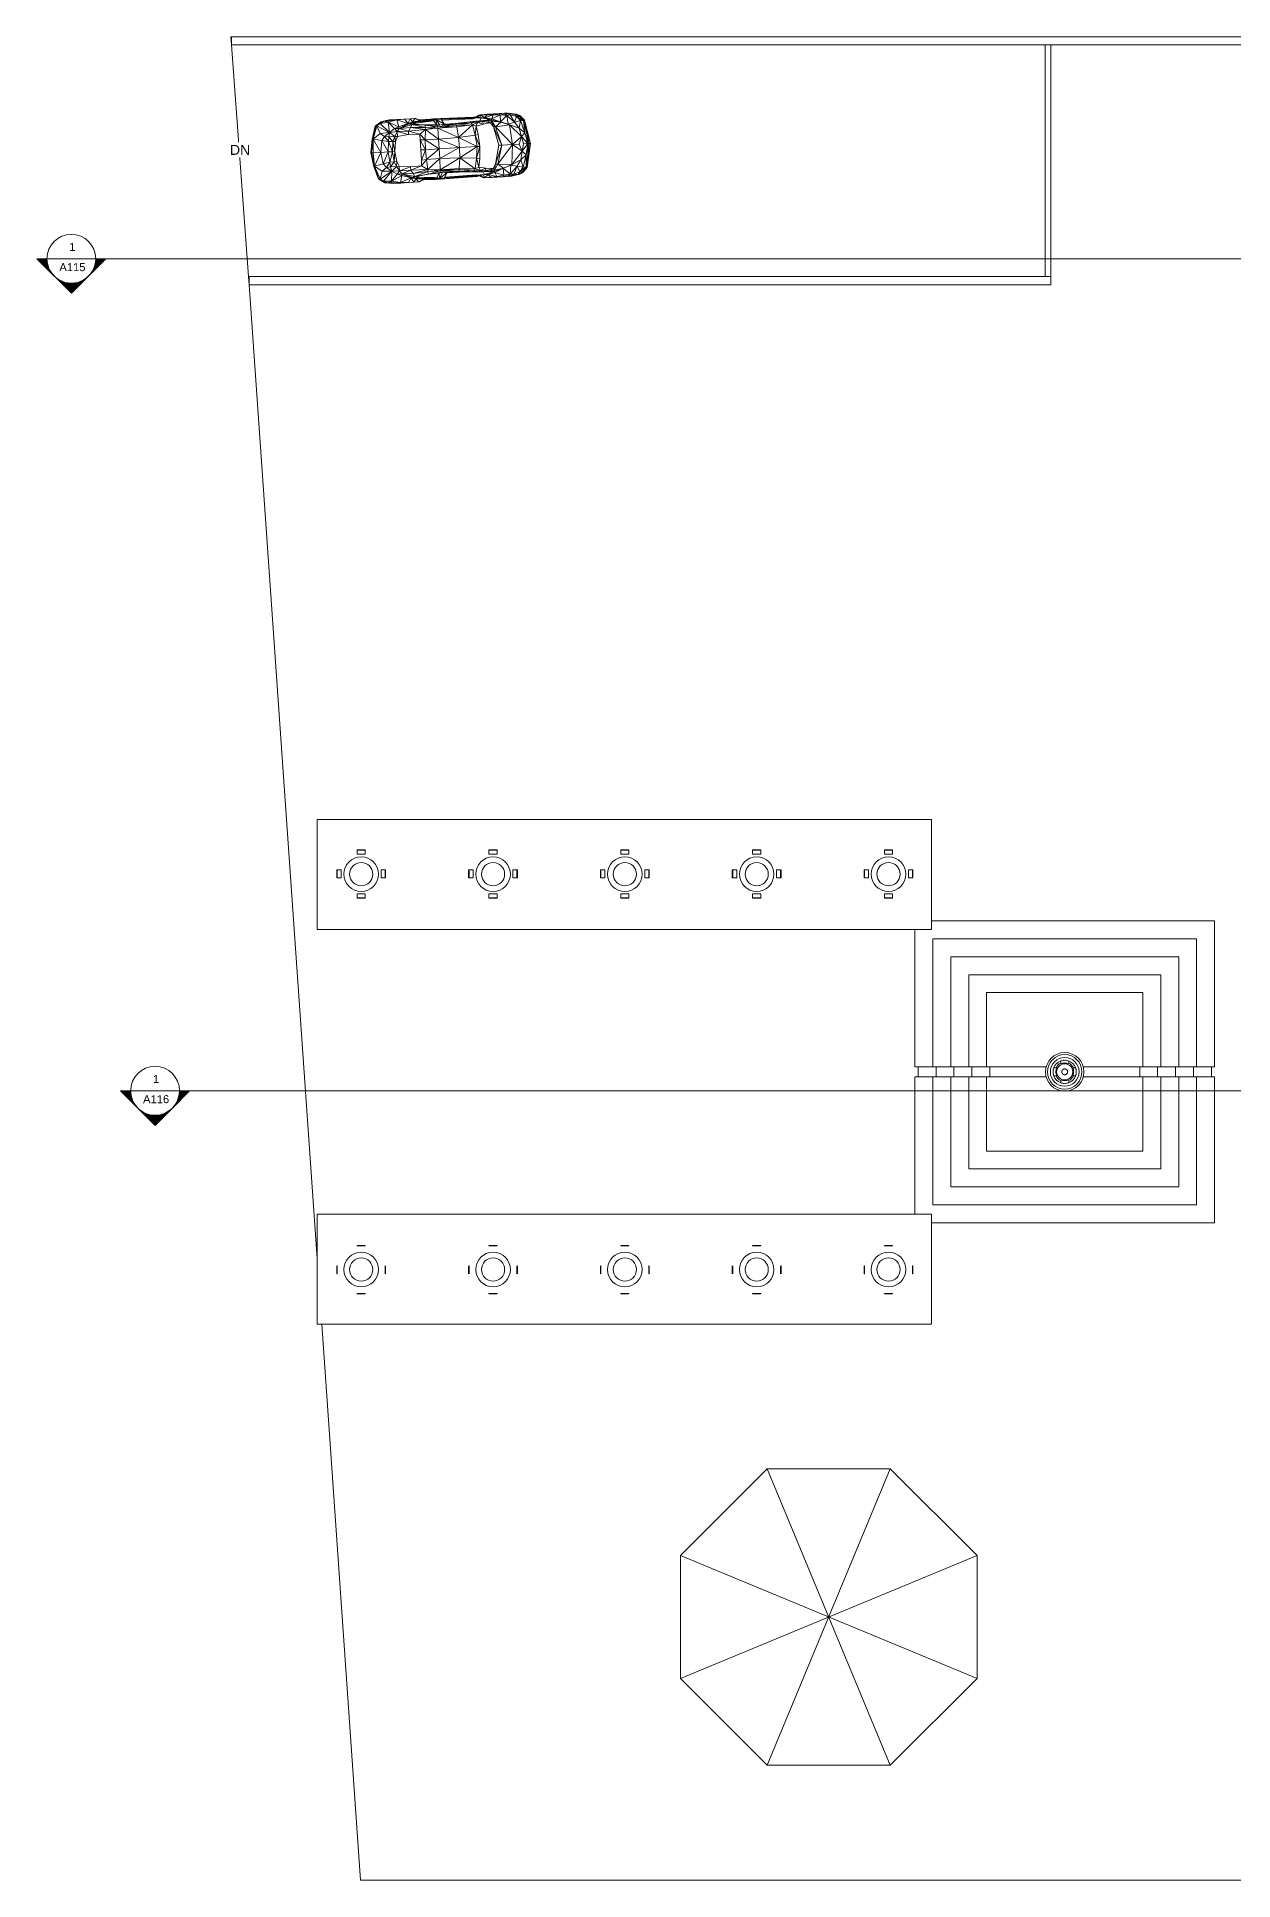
# Model space of a CAD drawing. Header units: millimetres. Extents: x -49836 to 59720, y -25216 to 39354.
# Drawn here: x -49836 to -20433, y -25216 to 20092 of the extents above; entities that cross this region are included whole.
import ezdxf

# ---------------------------------------------------------------- set-up
doc = ezdxf.new("R2010")
doc.units = ezdxf.units.MM
for name, color, linetype, lineweight in [('A-DETL-GENF', 92, 'Continuous', 9), ('A-FLOR', 192, 'Continuous', 9), ('A-FLOR-LEVL', 51, 'Continuous', 9), ('A-FLOR-LEVL-TEXT', 2, 'Continuous', 9), ('A-GENM', 13, 'Continuous', 9), ('A-GLAZ-CURT', 52, 'Continuous', 9), ('A-ROOF', 132, 'Continuous', 9), ('A-WALL', 113, 'Continuous', 9), ('G-ANNO-SYMB', 111, 'Continuous', 9), ('S-FNDN', 32, 'Continuous', 9)]:
    doc.layers.add(name, color=color, linetype=linetype, lineweight=lineweight)
doc.styles.add('Arial', font='arial.ttf', dxfattribs={"height": 245.883234})
doc.styles.add('Arial_1', font='arial.ttf', dxfattribs={"height": 196.706587})

# ---------------------------------------------------------------- blocks, each defined once
blk = doc.blocks.new('water view - water view-248773-Site')
at = {"layer": 'A-GENM'}
for p, q in [((3541, 3709), (-3416, 3709)), ((3541, 121), (3541, 3709)), ((-3823, 3500), (-3823, 121)), ((3101, 3268), (-3383, 3268)), ((-3383, 3268), (-3383, 121)), ((3101, 121), (3101, 3268)), ((2661, 2828), (-2942, 2828)), ((-2942, 2828), (-2942, 121)), ((2661, 121), (2661, 2828)), ((2221, 2388), (-2502, 2388)), ((-2502, 2388), (-2502, 121)), ((2221, 121), (2221, 2388)), ((1780, 1948), (-2062, 1948)), ((-2062, 1948), (-2062, 121)), ((1780, 121), (1780, 1948)), ((-3823, 121), (-3383, 121)), ((-3744, -121), (-3744, 121)), ((-3383, 121), (-2942, 121)), ((-3304, -121), (-3304, 121)), ((-2942, 121), (-2502, 121)), ((-2864, -121), (-2864, 121)), ((-2502, 121), (-2062, 121)), ((-2424, -121), (-2424, 121)), ((-2062, 121), (-597, 121)), ((-1983, -121), (-1983, 121)), ((-409, 96), (-355, 96)), ((-355, 96), (-337, 96)), ((-237, 214), (-237, 268)), ((-237, 196), (-237, 214)), ((-44, 268), (-44, 214)), ((-44, 214), (-44, 196)), ((55, 96), (73, 96)), ((73, 96), (127, 96)), ((316, 121), (1780, 121)), ((1702, 121), (1702, -121)), ((1780, 121), (2221, 121)), ((2142, 121), (2142, -121)), ((2221, 121), (2661, 121)), ((2582, 121), (2582, -121)), ((2661, 121), (3101, 121)), ((3022, 121), (3022, -121)), ((3101, 121), (3541, 121)), ((3463, 121), (3463, -121)), ((-3383, -121), (-3823, -121)), ((-3823, -121), (-3823, -3500)), ((-2942, -121), (-3383, -121)), ((-3383, -121), (-3383, -3268)), ((-2502, -121), (-2942, -121)), ((-2942, -121), (-2942, -2828)), ((-2062, -121), (-2502, -121)), ((-2502, -121), (-2502, -2388)), ((-597, -121), (-2062, -121)), ((-2062, -121), (-2062, -1948)), ((-355, -96), (-409, -96)), ((-337, -96), (-355, -96)), ((-237, -214), (-237, -196)), ((-237, -268), (-237, -214)), ((-44, -196), (-44, -214)), ((-44, -214), (-44, -268)), ((73, -96), (55, -96)), ((127, -96), (73, -96)), ((1780, -121), (316, -121)), ((1780, -1948), (1780, -121)), ((2221, -121), (1780, -121)), ((2661, -121), (2221, -121)), ((2221, -2388), (2221, -121)), ((2661, -2828), (2661, -121)), ((3101, -121), (2661, -121)), ((3101, -3268), (3101, -121)), ((3541, -121), (3101, -121)), ((3541, -3709), (3541, -121)), ((-2062, -1948), (1780, -1948)), ((-2502, -2388), (2221, -2388)), ((-2942, -2828), (2661, -2828)), ((-3383, -3268), (3101, -3268)), ((-3416, -3709), (3541, -3709))]:
    blk.add_line(p, q, dxfattribs=at)
at = {"layer": 'A-GENM', "flags": 128}
for points in [[(-69, 0), (-69, 3), (-69, 6), (-70, 9), (-70, 11), (-71, 14), (-71, 17), (-72, 20), (-73, 23), (-74, 25), (-75, 28), (-76, 30), (-77, 33), (-79, 36), (-80, 38), (-82, 40), (-83, 43), (-85, 45), (-87, 47), (-89, 49), (-91, 51), (-93, 53), (-95, 55), (-97, 57), (-100, 59), (-102, 60), (-105, 62), (-107, 63), (-110, 64), (-112, 66), (-115, 67), (-118, 68), (-120, 69), (-123, 69), (-126, 70), (-129, 71), (-131, 71), (-134, 71), (-137, 71), (-140, 72), (-143, 72), (-146, 71), (-149, 71), (-151, 71), (-154, 70), (-157, 70), (-160, 69), (-163, 68), (-165, 67), (-168, 66), (-171, 65), (-173, 64), (-176, 62), (-178, 61), (-181, 59), (-183, 58), (-185, 56), (-187, 54), (-190, 52), (-192, 50), (-194, 48), (-195, 46), (-197, 44), (-199, 42), (-201, 39), (-202, 37), (-204, 34), (-205, 32), (-206, 29), (-207, 27), (-208, 24), (-209, 21), (-210, 19), (-211, 16), (-211, 13), (-212, 10), (-212, 7), (-212, 4), (-212, 2), (-212, 0)], [(-212, 0), (-212, -3), (-212, -6), (-212, -9), (-211, -11), (-211, -14), (-210, -17), (-210, -20), (-209, -23), (-208, -25), (-207, -28), (-206, -30), (-204, -33), (-203, -36), (-201, -38), (-200, -40), (-198, -43), (-196, -45), (-195, -47), (-193, -49), (-191, -51), (-189, -53), (-186, -55), (-184, -57), (-182, -59), (-179, -60), (-177, -62), (-175, -63), (-172, -64), (-169, -66), (-167, -67), (-164, -68), (-161, -69), (-159, -69), (-156, -70), (-153, -71), (-150, -71), (-147, -71), (-144, -71), (-142, -72), (-139, -72), (-136, -71), (-133, -71), (-130, -71), (-127, -70), (-125, -70), (-122, -69), (-119, -68), (-116, -67), (-114, -66), (-111, -65), (-108, -64), (-106, -62), (-103, -61), (-101, -59), (-99, -58), (-96, -56), (-94, -54), (-92, -52), (-90, -50), (-88, -48), (-86, -46), (-84, -44), (-83, -42), (-81, -39), (-79, -37), (-78, -34), (-77, -32), (-76, -29), (-74, -27), (-73, -24), (-72, -21), (-72, -19), (-71, -16), (-70, -13), (-70, -10), (-70, -7), (-69, -4), (-69, -2), (-69, 0)]]:
    blk.add_lwpolyline(points, dxfattribs=at)
at = {"layer": 'A-GENM'}
for radius, start, end in [(473, 0, 180), (473, 180, 0), (423, 0, 180), (423, 180, 360), (353, 0, 180), (353, 180, 360), (285, 160.208, 180), (285, 180, 199.792), (285, 165.3988, 168.8283), (285, 109.792, 160.208), (285, 153.6022, 157.8151), (285, 142.2839, 146.471), (218, 153.7777, 180), (218, 180, 206.2223), (235, 114.2485, 155.7515), (285, 131.0854, 134.7387), (199, 0, 180), (199, 180, 0), (285, 120, 120.5495), (285, 70.208, 109.792), (218, 63.7777, 116.2223), (285, 105.4434, 108.7972), (285, 93.6321, 97.6635), (285, 82.3365, 86.3679), (285, 71.2028, 74.5566), (285, 19.792, 70.208), (235, 24.2485, 65.7515), (285, 58.3477, 60.7095), (285, 46.8702, 49.6911), (218, 360, 26.2223), (218, 333.7777, 360), (285, 35.0242, 36), (285, 22.5221, 25.4753), (285, 0, 19.792), (285, 340.208, 360), (285, 11.1717, 14.6012), (285, 191.0685, 194.6012), (285, 199.792, 250.208), (285, 202.1838, 206.4017), (285, 213.5297, 217.72), (235, 204.2485, 245.7515), (285, 225.2592, 228.9192), (285, 239.4069, 240), (218, 243.7777, 296.2223), (285, 250.208, 289.792), (285, 251.2028, 254.5566), (285, 262.3365, 266.3679), (285, 273.6321, 277.6635), (285, 285.4434, 288.7972), (285, 289.792, 340.208), (235, 294.2485, 335.7515), (285, 299.2893, 301.6535), (285, 310.3082, 313.1298), (285, 324, 324.9758), (285, 334.5248, 337.4779), (285, 345.3988, 348.9315)]:
    blk.add_arc((-141, 0), radius, start, end, dxfattribs=at)
blk = doc.blocks.new('Family8 - COLUMN-V34-Site')
at = {"layer": 'A-GENM'}
for p, q in [((100, 298), (-100, 298)), ((100, 286), (-100, 286)), ((-100, 187), (-100, 286)), ((-100, 187), (100, 187)), ((100, 286), (100, 187)), ((-601, -196), (-601, -395)), ((-589, -196), (-589, -395)), ((-589, -196), (-491, -196)), ((-491, -395), (-589, -395)), ((-491, -395), (-491, -196)), ((489, -195), (587, -195)), ((489, -195), (489, -395)), ((587, -395), (489, -395)), ((587, -395), (587, -195)), ((599, -395), (599, -195)), ((100, -785), (-100, -785)), ((-100, -883), (-100, -785)), ((-100, -883), (100, -883)), ((-100, -895), (100, -895)), ((100, -785), (100, -883))]:
    blk.add_line(p, q, dxfattribs=at)
for radius, start, end in [(425, 90, 270), (425, 270, 90), (285, 90, 270), (285, 270, 90)]:
    blk.add_arc((0, -302), radius, start, end, dxfattribs=at)
for points in [[(-100, 286), (-100, 291), (-100, 294), (-100, 296)], [(100, 296), (100, 294), (100, 291), (100, 286)], [(-599, -196), (-598, -196), (-594, -196), (-589, -196)], [(-589, -395), (-594, -395), (-598, -395), (-599, -395)], [(587, -195), (592, -195), (596, -195), (598, -195)], [(598, -395), (596, -395), (592, -395), (587, -395)], [(-100, -893), (-100, -892), (-100, -888), (-100, -883)], [(100, -883), (100, -888), (100, -892), (100, -893)]]:
    blk.add_open_spline(points, degree=3, dxfattribs=at)
blk = doc.blocks.new('Family8 - COLUMN-249135-Site')
at = {"layer": 'A-GENM'}
for p, q in [((100, 895), (-100, 895)), ((-100, 880), (-100, 883)), ((100, 883), (-100, 883)), ((100, 883), (100, 880)), ((-601, 395), (-601, 196)), ((-589, 395), (-586, 395)), ((-589, 395), (-589, 196)), ((-586, 196), (-589, 196)), ((584, 395), (587, 395)), ((587, 195), (584, 195)), ((587, 195), (587, 395)), ((599, 195), (599, 395)), ((-100, -286), (-100, -283)), ((-100, -286), (100, -286)), ((-100, -298), (100, -298)), ((100, -283), (100, -286))]:
    blk.add_line(p, q, dxfattribs=at)
for radius, start, end in [(425, 90, 270), (285, 90, 270), (425, 270, 90), (285, 270, 90)]:
    blk.add_arc((0, 302), radius, start, end, dxfattribs=at)
blk = doc.blocks.new('System Panel - Glazed-249321-Site')
at = {"layer": 'A-GLAZ-CURT'}
for p, q in [((-27846, 851), (-42946, 851)), ((-42946, 851), (-42946, -1849)), ((-27846, -1849), (-27846, 851)), ((-42946, -1849), (-27846, -1849))]:
    blk.add_line(p, q, dxfattribs=at)
blk = doc.blocks.new('System Panel - Glazed-V35-Site')
at = {"layer": 'A-GLAZ-CURT'}
for p, q in [((-42946, -8848), (-42946, -11548)), ((-27846, -8848), (-42946, -8848)), ((-27846, -11548), (-27846, -8848)), ((-42946, -11548), (-27846, -11548))]:
    blk.add_line(p, q, dxfattribs=at)
blk = doc.blocks.new('RPC Beetle - RPC Beetle-255164-Site')
at = {"layer": 'A-DETL-GENF'}
for p, q in [((-39056, 18108), (-38969, 18165)), ((-39022, 18109), (-38930, 18179)), ((-39022, 18109), (-38969, 18165)), ((-38969, 18165), (-38930, 18179)), ((-38941, 18106), (-38930, 18179)), ((-38930, 18179), (-38750, 18194)), ((-38829, 18105), (-38930, 18179)), ((-38778, 18179), (-38930, 18179)), ((-38829, 18105), (-38619, 18179)), ((-38829, 18105), (-38778, 18179)), ((-38778, 18179), (-38614, 18202)), ((-38778, 18179), (-38750, 18194)), ((-38619, 18179), (-38778, 18179)), ((-38750, 18194), (-38614, 18202)), ((-38655, 18076), (-38619, 18179)), ((-38655, 18076), (-38449, 18172)), ((-38619, 18179), (-38465, 18207)), ((-38619, 18179), (-38614, 18202)), ((-38449, 18172), (-38619, 18179)), ((-38614, 18202), (-38465, 18207)), ((-38465, 18207), (-38344, 18217)), ((-38287, 18163), (-38465, 18207)), ((-38449, 18172), (-38465, 18207)), ((-38440, 18001), (-38449, 18172)), ((-38287, 18163), (-38449, 18172)), ((-38440, 18001), (-38287, 18163)), ((-38262, 18215), (-38344, 18217)), ((-38287, 18163), (-38344, 18217)), ((-38199, 18176), (-38344, 18217)), ((-38287, 18163), (-38199, 18176)), ((-38250, 17944), (-38287, 18163)), ((-38099, 17992), (-38287, 18163)), ((-38182, 18206), (-38262, 18215)), ((-38199, 18176), (-38262, 18215)), ((-38099, 18193), (-38262, 18215)), ((-38199, 18176), (-38099, 18193)), ((-38099, 17992), (-38199, 18176)), ((-38046, 18131), (-38199, 18176)), ((-38063, 18194), (-38182, 18206)), ((-38099, 18193), (-38182, 18206)), ((-38099, 18193), (-38063, 18194)), ((-38046, 18131), (-38099, 18193)), ((-38099, 17992), (-38046, 18131)), ((-38056, 18193), (-38063, 18194)), ((-38046, 18131), (-38063, 18194)), ((-37971, 18136), (-38063, 18194)), ((-37967, 18155), (-38063, 18194)), ((-38005, 18172), (-38063, 18194)), ((-38005, 18172), (-38056, 18193)), ((-38046, 18131), (-37971, 18136)), ((-37876, 18032), (-38046, 18131)), ((-37949, 18033), (-38046, 18131)), ((-37967, 18155), (-38005, 18172)), ((-37971, 18136), (-37967, 18155)), ((-37876, 18032), (-37971, 18136)), ((-37853, 18048), (-37971, 18136)), ((-37907, 18102), (-37967, 18155)), ((-37853, 18048), (-37967, 18155)), ((-41598, 17579), (-41480, 17909)), ((-41598, 17579), (-41507, 17903)), ((-41598, 17579), (-41517, 17899)), ((-41573, 17574), (-41480, 17909)), ((-41573, 17574), (-41401, 17716)), ((-41517, 17899), (-41415, 17982)), ((-41517, 17899), (-41507, 17903)), ((-41507, 17903), (-41372, 18007)), ((-41507, 17903), (-41415, 17982)), ((-41507, 17903), (-41480, 17909)), ((-41480, 17909), (-41372, 18007)), ((-41480, 17909), (-41400, 17966)), ((-41401, 17716), (-41480, 17909)), ((-41167, 17743), (-41480, 17909)), ((-41415, 17982), (-41372, 18007)), ((-41401, 17716), (-41167, 17743)), ((-41289, 17639), (-41401, 17716)), ((-41400, 17966), (-41296, 18018)), ((-41400, 17966), (-41372, 18007)), ((-41400, 17966), (-41204, 17992)), ((-41167, 17743), (-41400, 17966)), ((-41372, 18007), (-41257, 18034)), ((-41372, 18007), (-41296, 18018)), ((-41296, 18018), (-41257, 18034)), ((-41203, 18029), (-41296, 18018)), ((-41204, 17992), (-41296, 18018)), ((-41289, 17639), (-41167, 17743)), ((-41257, 18034), (-41170, 18049)), ((-41203, 18029), (-41257, 18034)), ((-41204, 17992), (-40986, 18051)), ((-41204, 17992), (-41203, 18029)), ((-41167, 17743), (-41204, 17992)), ((-41046, 17837), (-41204, 17992)), ((-40941, 17882), (-41204, 17992)), ((-41203, 18029), (-40980, 18064)), ((-41203, 18029), (-40986, 18051)), ((-41203, 18029), (-41170, 18049)), ((-41184, 17637), (-41167, 17743)), ((-41170, 18049), (-40980, 18064)), ((-41167, 17743), (-41046, 17837)), ((-41167, 17743), (-40981, 17763)), ((-41037, 17643), (-41167, 17743)), ((-41046, 17837), (-40941, 17882)), ((-41046, 17837), (-40932, 17841)), ((-40981, 17763), (-41046, 17837)), ((-41037, 17643), (-40981, 17763)), ((-40986, 18051), (-40794, 18069)), ((-40986, 18051), (-40815, 18068)), ((-40986, 18051), (-40980, 18064)), ((-40941, 17882), (-40986, 18051)), ((-40718, 17964), (-40986, 18051)), ((-40981, 17763), (-40932, 17841)), ((-40698, 17777), (-40981, 17763)), ((-40971, 17647), (-40981, 17763)), ((-40700, 17692), (-40981, 17763)), ((-40980, 18064), (-40815, 18068)), ((-40971, 17647), (-40700, 17692)), ((-40941, 17882), (-40718, 17964)), ((-40932, 17841), (-40941, 17882)), ((-40932, 17841), (-40718, 17964)), ((-40932, 17841), (-40683, 17957)), ((-40932, 17841), (-40619, 17940)), ((-40932, 17841), (-40656, 17862)), ((-40698, 17777), (-40932, 17841)), ((-40815, 18068), (-40794, 18069)), ((-40794, 18069), (-40662, 18079)), ((-40718, 17964), (-40794, 18069)), ((-40718, 17964), (-40662, 18079)), ((-40718, 17964), (-40593, 18000)), ((-40683, 17957), (-40718, 17964)), ((-40700, 17692), (-40698, 17777)), ((-40425, 17701), (-40700, 17692)), ((-40698, 17777), (-40656, 17862)), ((-40698, 17777), (-40287, 17813)), ((-40425, 17701), (-40698, 17777)), ((-40683, 17957), (-40593, 18000)), ((-40683, 17957), (-40534, 17999)), ((-40619, 17940), (-40683, 17957)), ((-40591, 17946), (-40683, 17957)), ((-40662, 18079), (-40545, 18084)), ((-40593, 18000), (-40662, 18079)), ((-40656, 17862), (-40619, 17940)), ((-40287, 17813), (-40656, 17862)), ((-40294, 17861), (-40656, 17862)), ((-40619, 17940), (-40591, 17946)), ((-40294, 17861), (-40619, 17940)), ((-40294, 17922), (-40619, 17940)), ((-40283, 17927), (-40619, 17940)), ((-40593, 18000), (-40545, 18084)), ((-40593, 18000), (-40416, 18030)), ((-40534, 17999), (-40593, 18000)), ((-40591, 17946), (-40534, 17999)), ((-40591, 17946), (-40515, 17969)), ((-40283, 17927), (-40591, 17946)), ((-40545, 18084), (-40521, 18084)), ((-40416, 18030), (-40545, 18084)), ((-40534, 17999), (-40022, 18061)), ((-40534, 17999), (-40416, 18030)), ((-40515, 17969), (-40534, 17999)), ((-40402, 18032), (-40521, 18084)), ((-40416, 18030), (-40521, 18084)), ((-40515, 17969), (-40022, 18061)), ((-40515, 17969), (-40084, 18032)), ((-40421, 18051), (-40457, 18056)), ((-40425, 17701), (-40287, 17813)), ((-40413, 17561), (-40425, 17701)), ((-40289, 17559), (-40425, 17701)), ((-40421, 18051), (-40167, 18070)), ((-40396, 18033), (-40421, 18051)), ((-40416, 18030), (-40095, 18077)), ((-40416, 18030), (-40022, 18061)), ((-40414, 18029), (-40416, 18030)), ((-40294, 17922), (-40016, 17936)), ((-40294, 17922), (-40283, 17927)), ((-40294, 17861), (-40294, 17922)), ((-39987, 17880), (-40294, 17922)), ((-40294, 17922), (-39993, 17917)), ((-40294, 17861), (-39987, 17880)), ((-40287, 17813), (-40294, 17861)), ((-40289, 17559), (-40287, 17813)), ((-40287, 17813), (-39987, 17880)), ((-40287, 17813), (-39981, 17850)), ((-39962, 17575), (-40287, 17813)), ((-40283, 17927), (-40016, 17936)), ((-40190, 18063), (-40167, 18070)), ((-40132, 18072), (-40167, 18070)), ((-40166, 18067), (-40167, 18070)), ((-40095, 18077), (-39022, 18109)), ((-40095, 18077), (-38941, 18106)), ((-38914, 18099), (-40095, 18077)), ((-40022, 18061), (-40095, 18077)), ((-40084, 18032), (-40022, 18061)), ((-40016, 17936), (-40084, 18032)), ((-39901, 18065), (-40022, 18061)), ((-39827, 17949), (-40022, 18061)), ((-40016, 17936), (-40022, 18061)), ((-40022, 18061), (-39933, 17921)), ((-40016, 17936), (-39933, 17921)), ((-39993, 17917), (-39933, 17921)), ((-39987, 17880), (-39993, 17917)), ((-39987, 17880), (-39537, 17946)), ((-39987, 17880), (-39524, 17911)), ((-39981, 17850), (-39987, 17880)), ((-39981, 17850), (-39524, 17911)), ((-39981, 17850), (-39514, 17877)), ((-39962, 17575), (-39981, 17850)), ((-39472, 17621), (-39981, 17850)), ((-39827, 17949), (-39933, 17921)), ((-39537, 17946), (-39933, 17921)), ((-39098, 18122), (-39903, 18083)), ((-39901, 18065), (-38914, 18099)), ((-39827, 17949), (-39901, 18065)), ((-39888, 18044), (-39118, 18080)), ((-39827, 17949), (-39552, 17962)), ((-39827, 17949), (-39537, 17946)), ((-39552, 17962), (-39191, 18000)), ((-39552, 17962), (-39159, 17982)), ((-39552, 17962), (-39537, 17946)), ((-39537, 17946), (-39159, 17982)), ((-39524, 17911), (-39537, 17946)), ((-39524, 17911), (-39159, 17982)), ((-39524, 17911), (-39125, 17932)), ((-39514, 17877), (-39524, 17911)), ((-39514, 17877), (-39125, 17932)), ((-39472, 17621), (-39514, 17877)), ((-39118, 18080), (-39497, 18079)), ((-39472, 17621), (-39125, 17932)), ((-39472, 17621), (-39061, 17675)), ((-39373, 18098), (-39098, 18122)), ((-39191, 18000), (-39051, 18017)), ((-39191, 18000), (-39159, 17982)), ((-39159, 17982), (-39051, 18017)), ((-39159, 17982), (-39005, 17986)), ((-39125, 17932), (-39159, 17982)), ((-39125, 17932), (-39005, 17986)), ((-39061, 17675), (-39125, 17932)), ((-39036, 17898), (-39125, 17932)), ((-39118, 18080), (-39080, 18091)), ((-39106, 18106), (-39098, 18122)), ((-39098, 18122), (-39040, 18118)), ((-39073, 18093), (-39080, 18091)), ((-39076, 18093), (-39080, 18091)), ((-39080, 18091), (-39077, 18093)), ((-39061, 17675), (-39036, 17898)), ((-39061, 17675), (-38987, 17691)), ((-39017, 17395), (-39061, 17675)), ((-39061, 17675), (-38952, 17398)), ((-39051, 18017), (-38945, 18028)), ((-39005, 17986), (-39051, 18017)), ((-39036, 17898), (-39005, 17986)), ((-39036, 17898), (-38862, 17943)), ((-39036, 17898), (-38987, 17691)), ((-39022, 18109), (-39024, 18108)), ((-39022, 18109), (-38941, 18106)), ((-39005, 17986), (-38945, 18028)), ((-39005, 17986), (-38884, 18008)), ((-38862, 17943), (-39005, 17986)), ((-38952, 17398), (-38987, 17691)), ((-38945, 18028), (-38914, 18099)), ((-38945, 18028), (-38677, 18056)), ((-38945, 18028), (-38779, 18029)), ((-38884, 18008), (-38945, 18028)), ((-38914, 18099), (-38941, 18106)), ((-38829, 18105), (-38941, 18106)), ((-38914, 18099), (-38829, 18105)), ((-38677, 18056), (-38914, 18099)), ((-38884, 18008), (-38779, 18029)), ((-38862, 17943), (-38884, 18008)), ((-38685, 17975), (-38884, 18008)), ((-38862, 17943), (-38685, 17975)), ((-38677, 18056), (-38829, 18105)), ((-38655, 18076), (-38829, 18105)), ((-38779, 18029), (-38677, 18056)), ((-38685, 17975), (-38779, 18029)), ((-38657, 18020), (-38779, 18029)), ((-38685, 17975), (-38657, 18020)), ((-38685, 17975), (-38615, 17878)), ((-38677, 18056), (-38655, 18076)), ((-38430, 17995), (-38677, 18056)), ((-38440, 18001), (-38677, 18056)), ((-38657, 18020), (-38677, 18056)), ((-38561, 17881), (-38657, 18020)), ((-38430, 17995), (-38657, 18020)), ((-38657, 18020), (-38615, 17878)), ((-38440, 18001), (-38655, 18076)), ((-38561, 17881), (-38615, 17878)), ((-38480, 17427), (-38615, 17878)), ((-38406, 17431), (-38615, 17878)), ((-38561, 17881), (-38430, 17995)), ((-38561, 17881), (-38223, 17933)), ((-38406, 17431), (-38561, 17881)), ((-38143, 17447), (-38561, 17881)), ((-38250, 17944), (-38440, 18001)), ((-38430, 17995), (-38440, 18001)), ((-38223, 17933), (-38430, 17995)), ((-38250, 17944), (-38430, 17995)), ((-38250, 17944), (-38099, 17992)), ((-37985, 17849), (-38250, 17944)), ((-38223, 17933), (-38250, 17944)), ((-38143, 17447), (-38223, 17933)), ((-37927, 17641), (-38223, 17933)), ((-37985, 17849), (-38223, 17933)), ((-37949, 18033), (-38099, 17992)), ((-37985, 17849), (-38099, 17992)), ((-37985, 17849), (-37949, 18033)), ((-37927, 17641), (-37985, 17849)), ((-37839, 17737), (-37985, 17849)), ((-37839, 17737), (-37949, 18033)), ((-37876, 18032), (-37949, 18033)), ((-37927, 17641), (-37839, 17737)), ((-37853, 18048), (-37907, 18102)), ((-37876, 18032), (-37853, 18048)), ((-37734, 17471), (-37876, 18032)), ((-37704, 17473), (-37876, 18032)), ((-37839, 17737), (-37876, 18032)), ((-37704, 17473), (-37853, 18048)), ((-37771, 17469), (-37839, 17737)), ((-37734, 17471), (-37839, 17737)), ((-41628, 17239), (-41598, 17579)), ((-41610, 17240), (-41628, 17239)), ((-41628, 17239), (-41557, 16904)), ((-41610, 17240), (-41598, 17579)), ((-41610, 17240), (-41569, 17242)), ((-41610, 17240), (-41557, 16904)), ((-41569, 17242), (-41598, 17579)), ((-41598, 17579), (-41573, 17574)), ((-41569, 17242), (-41573, 17574)), ((-41383, 17253), (-41573, 17574)), ((-41573, 17574), (-41356, 17541)), ((-41569, 17242), (-41383, 17253)), ((-41569, 17242), (-41557, 16904)), ((-41569, 17242), (-41533, 16913)), ((-41383, 17253), (-41533, 16913)), ((-41383, 17253), (-41356, 17541)), ((-41383, 17253), (-41204, 17264)), ((-41383, 17253), (-41322, 16971)), ((-41356, 17541), (-41289, 17639)), ((-41204, 17264), (-41356, 17541)), ((-41189, 17523), (-41356, 17541)), ((-41204, 17264), (-41322, 16971)), ((-41189, 17523), (-41289, 17639)), ((-41289, 17639), (-41184, 17637)), ((-41204, 17264), (-41189, 17523)), ((-41204, 17264), (-41095, 17270)), ((-41204, 17264), (-41158, 17009)), ((-41189, 17523), (-41184, 17637)), ((-41095, 17270), (-41189, 17523)), ((-41083, 17521), (-41189, 17523)), ((-41184, 17637), (-41037, 17643)), ((-41083, 17521), (-41184, 17637)), ((-41095, 17270), (-41158, 17009)), ((-41095, 17270), (-41083, 17521)), ((-41040, 17274), (-41095, 17270)), ((-41095, 17270), (-41053, 17024)), ((-41083, 17521), (-41037, 17643)), ((-41040, 17274), (-41083, 17521)), ((-41020, 17520), (-41083, 17521)), ((-41040, 17274), (-41053, 17024)), ((-41040, 17274), (-41020, 17520)), ((-41040, 17274), (-40991, 17032)), ((-41037, 17643), (-40971, 17647)), ((-41020, 17520), (-41037, 17643)), ((-41020, 17520), (-40971, 17647)), ((-40399, 17312), (-40413, 17561)), ((-40284, 17319), (-40413, 17561)), ((-40413, 17561), (-40289, 17559)), ((-40399, 17312), (-40284, 17319)), ((-40399, 17312), (-40383, 17063)), ((-40284, 17319), (-40383, 17063)), ((-40289, 17559), (-39962, 17575)), ((-40284, 17319), (-40289, 17559)), ((-39949, 17339), (-40289, 17559)), ((-40284, 17319), (-39949, 17339)), ((-40284, 17319), (-40261, 17080)), ((-39949, 17339), (-40261, 17080)), ((-39962, 17575), (-39472, 17621)), ((-39949, 17339), (-39962, 17575)), ((-39449, 17369), (-39962, 17575)), ((-39949, 17339), (-39449, 17369)), ((-39949, 17339), (-39934, 17103)), ((-39449, 17369), (-39934, 17103)), ((-39449, 17369), (-39472, 17621)), ((-39017, 17395), (-39472, 17621)), ((-39449, 17369), (-39017, 17395)), ((-39449, 17369), (-39442, 17116)), ((-39017, 17395), (-39442, 17116)), ((-38952, 17398), (-39028, 17111)), ((-39017, 17395), (-39028, 17111)), ((-39017, 17395), (-38952, 17398)), ((-38952, 17398), (-38952, 17104)), ((-38406, 17431), (-38561, 16962)), ((-38480, 17427), (-38561, 16962)), ((-38143, 17447), (-38507, 16965)), ((-38406, 17431), (-38507, 16965)), ((-38406, 17431), (-38480, 17427)), ((-38406, 17431), (-38143, 17447)), ((-38143, 17447), (-38165, 16954)), ((-37905, 17279), (-38165, 16954)), ((-38143, 17447), (-37927, 17641)), ((-38143, 17447), (-37978, 17457)), ((-38143, 17447), (-37905, 17279)), ((-37978, 17457), (-37927, 17641)), ((-37978, 17457), (-37905, 17279)), ((-37905, 17279), (-37938, 17066)), ((-37771, 17469), (-37927, 17641)), ((-37875, 17463), (-37927, 17641)), ((-37771, 17469), (-37905, 17279)), ((-37875, 17463), (-37905, 17279)), ((-37905, 17279), (-37806, 17195)), ((-37771, 17469), (-37875, 17463)), ((-37704, 17473), (-37808, 16897)), ((-37734, 17471), (-37808, 16897)), ((-37734, 17471), (-37806, 17195)), ((-37771, 17469), (-37806, 17195)), ((-37704, 17473), (-37783, 16884)), ((-37771, 17469), (-37734, 17471)), ((-37734, 17471), (-37704, 17473)), ((-41557, 16904), (-41533, 16913)), ((-41557, 16904), (-41439, 16596)), ((-41557, 16904), (-41429, 16593)), ((-41557, 16904), (-41401, 16591)), ((-41533, 16913), (-41322, 16971)), ((-41533, 16913), (-41346, 16792)), ((-41533, 16913), (-41401, 16591)), ((-41110, 16793), (-41401, 16591)), ((-41346, 16792), (-41401, 16591)), ((-41244, 16881), (-41346, 16792)), ((-41346, 16792), (-41110, 16793)), ((-41158, 17009), (-41322, 16971)), ((-41322, 16971), (-41244, 16881)), ((-41110, 16793), (-41315, 16544)), ((-41158, 17009), (-41244, 16881)), ((-41244, 16881), (-41140, 16896)), ((-41244, 16881), (-41110, 16793)), ((-41053, 17024), (-41158, 17009)), ((-41158, 17009), (-41140, 16896)), ((-41053, 17024), (-41140, 16896)), ((-41140, 16896), (-40993, 16908)), ((-41140, 16896), (-41110, 16793)), ((-41110, 16793), (-41118, 16541)), ((-40993, 16908), (-41110, 16793)), ((-41110, 16793), (-40924, 16795)), ((-41110, 16793), (-40979, 16714)), ((-40991, 17032), (-41053, 17024)), ((-41053, 17024), (-40993, 16908)), ((-40991, 17032), (-40993, 16908)), ((-40993, 16908), (-40927, 16911)), ((-40993, 16908), (-40924, 16795)), ((-40991, 17032), (-40927, 16911)), ((-40924, 16795), (-40979, 16714)), ((-40927, 16911), (-40652, 16899)), ((-40927, 16911), (-40924, 16795)), ((-40652, 16899), (-40924, 16795)), ((-40641, 16814), (-40924, 16795)), ((-40924, 16795), (-40865, 16723)), ((-40641, 16814), (-40865, 16723)), ((-40378, 16922), (-40652, 16899)), ((-40652, 16899), (-40641, 16814)), ((-40378, 16922), (-40641, 16814)), ((-40641, 16814), (-40228, 16828)), ((-40641, 16814), (-40589, 16736)), ((-40228, 16828), (-40589, 16736)), ((-40229, 16779), (-40589, 16736)), ((-40229, 16779), (-40543, 16663)), ((-40383, 17063), (-40261, 17080)), ((-40383, 17063), (-40378, 16922)), ((-40261, 17080), (-40378, 16922)), ((-40378, 16922), (-40228, 16828)), ((-40261, 17080), (-39934, 17103)), ((-40261, 17080), (-40228, 16828)), ((-40228, 16828), (-40229, 16779)), ((-40229, 16779), (-39922, 16797)), ((-40229, 16779), (-40222, 16719)), ((-39934, 17103), (-40228, 16828)), ((-40228, 16828), (-39920, 16827)), ((-40228, 16828), (-39922, 16797)), ((-39922, 16797), (-40222, 16719)), ((-39934, 17103), (-39442, 17116)), ((-39934, 17103), (-39920, 16827)), ((-39922, 16797), (-39924, 16759)), ((-39920, 16827), (-39922, 16797)), ((-39922, 16797), (-39459, 16821)), ((-39922, 16797), (-39468, 16786)), ((-39442, 17116), (-39920, 16827)), ((-39920, 16827), (-39453, 16856)), ((-39920, 16827), (-39459, 16821)), ((-39468, 16786), (-39864, 16763)), ((-39756, 16748), (-39468, 16786)), ((-39756, 16748), (-39480, 16768)), ((-39480, 16768), (-39088, 16795)), ((-39480, 16768), (-39468, 16786)), ((-39480, 16768), (-39118, 16772)), ((-39459, 16821), (-39468, 16786)), ((-39468, 16786), (-39088, 16795)), ((-39453, 16856), (-39459, 16821)), ((-39459, 16821), (-39061, 16848)), ((-39459, 16821), (-39088, 16795)), ((-39442, 17116), (-39453, 16856)), ((-39453, 16856), (-39061, 16848)), ((-39442, 17116), (-39028, 17111)), ((-39442, 17116), (-39061, 16848)), ((-39118, 16772), (-39088, 16795)), ((-39118, 16772), (-38977, 16773)), ((-39061, 16848), (-39088, 16795)), ((-39088, 16795), (-38935, 16809)), ((-39088, 16795), (-38977, 16773)), ((-39028, 17111), (-39061, 16848)), ((-38976, 16892), (-39061, 16848)), ((-39061, 16848), (-38935, 16809)), ((-39028, 17111), (-38976, 16892)), ((-39028, 17111), (-38952, 17104)), ((-38935, 16809), (-38977, 16773)), ((-38977, 16773), (-38870, 16775)), ((-38976, 16892), (-38952, 17104)), ((-38976, 16892), (-38797, 16868)), ((-38976, 16892), (-38935, 16809)), ((-38797, 16868), (-38935, 16809)), ((-38935, 16809), (-38812, 16801)), ((-38935, 16809), (-38870, 16775)), ((-38812, 16801), (-38870, 16775)), ((-38870, 16775), (-38705, 16793)), ((-38870, 16775), (-38601, 16779)), ((-38870, 16775), (-38831, 16708)), ((-38601, 16779), (-38831, 16708)), ((-38797, 16868), (-38812, 16801)), ((-38618, 16858), (-38812, 16801)), ((-38812, 16801), (-38705, 16793)), ((-38797, 16868), (-38618, 16858)), ((-38601, 16779), (-38746, 16712)), ((-38618, 16858), (-38705, 16793)), ((-38585, 16817), (-38705, 16793)), ((-38705, 16793), (-38601, 16779)), ((-38618, 16858), (-38561, 16962)), ((-38618, 16858), (-38585, 16817)), ((-38363, 16868), (-38601, 16779)), ((-38372, 16861), (-38601, 16779)), ((-38585, 16817), (-38601, 16779)), ((-38601, 16779), (-38576, 16761)), ((-38507, 16965), (-38585, 16817)), ((-38585, 16817), (-38561, 16962)), ((-38363, 16868), (-38585, 16817)), ((-38372, 16861), (-38576, 16761)), ((-38507, 16965), (-38561, 16962)), ((-38507, 16965), (-38165, 16954)), ((-38507, 16965), (-38363, 16868)), ((-38190, 16941), (-38372, 16861)), ((-38363, 16868), (-38372, 16861)), ((-38372, 16861), (-38201, 16718)), ((-38372, 16861), (-38361, 16691)), ((-38165, 16954), (-38363, 16868)), ((-38190, 16941), (-38363, 16868)), ((-38190, 16941), (-38201, 16718)), ((-38034, 16911), (-38201, 16718)), ((-37938, 17066), (-38190, 16941)), ((-38165, 16954), (-38190, 16941)), ((-38190, 16941), (-38034, 16911)), ((-37938, 17066), (-38165, 16954)), ((-38034, 16911), (-38111, 16716)), ((-37966, 16778), (-38111, 16716)), ((-37938, 17066), (-38034, 16911)), ((-37881, 16888), (-38034, 16911)), ((-38034, 16911), (-37966, 16778)), ((-37966, 16778), (-38010, 16711)), ((-37890, 16782), (-37974, 16714)), ((-37966, 16778), (-37974, 16714)), ((-37884, 16765), (-37974, 16714)), ((-37808, 16897), (-37966, 16778)), ((-37881, 16888), (-37966, 16778)), ((-37966, 16778), (-37890, 16782)), ((-37806, 17195), (-37938, 17066)), ((-37938, 17066), (-37881, 16888)), ((-37884, 16765), (-37919, 16743)), ((-37808, 16897), (-37890, 16782)), ((-37783, 16884), (-37890, 16782)), ((-37890, 16782), (-37884, 16765)), ((-37783, 16884), (-37884, 16765)), ((-37831, 16825), (-37884, 16765)), ((-37806, 17195), (-37881, 16888)), ((-37808, 16897), (-37881, 16888)), ((-37783, 16884), (-37831, 16825)), ((-37806, 17195), (-37808, 16897)), ((-37808, 16897), (-37783, 16884)), ((-41439, 16596), (-41328, 16526)), ((-41439, 16596), (-41429, 16593)), ((-41429, 16593), (-41401, 16591)), ((-41429, 16593), (-41328, 16526)), ((-41429, 16593), (-41283, 16506)), ((-41401, 16591), (-41315, 16544)), ((-41401, 16591), (-41283, 16506)), ((-41328, 16526), (-41283, 16506)), ((-41315, 16544), (-41283, 16506)), ((-41315, 16544), (-41118, 16541)), ((-41315, 16544), (-41206, 16505)), ((-41283, 16506), (-41165, 16493)), ((-41283, 16506), (-41206, 16505)), ((-41118, 16541), (-41206, 16505)), ((-41112, 16505), (-41206, 16505)), ((-41206, 16505), (-41165, 16493)), ((-41112, 16505), (-41165, 16493)), ((-41165, 16493), (-41077, 16489)), ((-40979, 16714), (-41118, 16541)), ((-40869, 16682), (-41118, 16541)), ((-41118, 16541), (-41112, 16505)), ((-41118, 16541), (-40894, 16509)), ((-41112, 16505), (-40894, 16509)), ((-41112, 16505), (-41077, 16489)), ((-41112, 16505), (-40887, 16496)), ((-41077, 16489), (-40887, 16496)), ((-40979, 16714), (-40865, 16723)), ((-40979, 16714), (-40869, 16682)), ((-40869, 16682), (-40894, 16509)), ((-40638, 16626), (-40894, 16509)), ((-40894, 16509), (-40701, 16513)), ((-40894, 16509), (-40722, 16512)), ((-40894, 16509), (-40887, 16496)), ((-40887, 16496), (-40722, 16512)), ((-40865, 16723), (-40869, 16682)), ((-40869, 16682), (-40638, 16626)), ((-40865, 16723), (-40589, 16736)), ((-40865, 16723), (-40543, 16663)), ((-40865, 16723), (-40604, 16638)), ((-40865, 16723), (-40638, 16626)), ((-40722, 16512), (-40701, 16513)), ((-40638, 16626), (-40701, 16513)), ((-40701, 16513), (-40569, 16519)), ((-40604, 16638), (-40638, 16626)), ((-40638, 16626), (-40510, 16606)), ((-40638, 16626), (-40569, 16519)), ((-40543, 16663), (-40604, 16638)), ((-40514, 16660), (-40604, 16638)), ((-40604, 16638), (-40451, 16614)), ((-40604, 16638), (-40510, 16606)), ((-40589, 16736), (-40543, 16663)), ((-40510, 16606), (-40569, 16519)), ((-40569, 16519), (-40452, 16528)), ((-40222, 16719), (-40543, 16663)), ((-40210, 16715), (-40543, 16663)), ((-40543, 16663), (-40514, 16660)), ((-40210, 16715), (-40514, 16660)), ((-40514, 16660), (-40436, 16646)), ((-40514, 16660), (-40451, 16614)), ((-40451, 16614), (-40510, 16606)), ((-40510, 16606), (-40331, 16597)), ((-40510, 16606), (-40452, 16528)), ((-40331, 16597), (-40452, 16528)), ((-40452, 16528), (-40428, 16531)), ((-40436, 16646), (-40451, 16614)), ((-40451, 16614), (-40331, 16597)), ((-40451, 16614), (-39936, 16614)), ((-40436, 16646), (-40001, 16635)), ((-40436, 16646), (-39936, 16614)), ((-40316, 16597), (-40428, 16531)), ((-40331, 16597), (-40428, 16531)), ((-40333, 16576), (-40368, 16566)), ((-40310, 16597), (-40333, 16576)), ((-40333, 16576), (-40079, 16587)), ((-40331, 16597), (-39936, 16614)), ((-40328, 16598), (-40331, 16597)), ((-40331, 16597), (-40006, 16589)), ((-40222, 16719), (-39924, 16759)), ((-40222, 16719), (-39945, 16738)), ((-40222, 16719), (-40210, 16715)), ((-40210, 16715), (-39945, 16738)), ((-40103, 16591), (-40079, 16587)), ((-40078, 16591), (-40079, 16587)), ((-40044, 16590), (-40079, 16587)), ((-38831, 16708), (-40006, 16589)), ((-40006, 16589), (-38857, 16698)), ((-40006, 16589), (-38937, 16685)), ((-39815, 16624), (-40006, 16589)), ((-39936, 16614), (-40006, 16589)), ((-39945, 16738), (-40001, 16635)), ((-40001, 16635), (-39936, 16614)), ((-39945, 16738), (-39864, 16763)), ((-39945, 16738), (-39936, 16614)), ((-39936, 16614), (-39864, 16763)), ((-39756, 16748), (-39936, 16614)), ((-39815, 16624), (-39936, 16614)), ((-39924, 16759), (-39864, 16763)), ((-39756, 16748), (-39864, 16763)), ((-39756, 16748), (-39815, 16624)), ((-39815, 16624), (-38831, 16708)), ((-39011, 16663), (-39814, 16606)), ((-39804, 16646), (-39036, 16702)), ((-39036, 16702), (-39413, 16658)), ((-39287, 16654), (-39011, 16663)), ((-39036, 16702), (-38997, 16695)), ((-39020, 16678), (-39011, 16663)), ((-39011, 16663), (-38953, 16673)), ((-38990, 16694), (-38997, 16695)), ((-38992, 16694), (-38997, 16695)), ((-38997, 16695), (-38994, 16694)), ((-38970, 16682), (-38878, 16635)), ((-38937, 16685), (-38939, 16685)), ((-38937, 16685), (-38857, 16698)), ((-38937, 16685), (-38878, 16635)), ((-38937, 16685), (-38837, 16626)), ((-38878, 16635), (-38837, 16626)), ((-38746, 16712), (-38857, 16698)), ((-38831, 16708), (-38857, 16698)), ((-38857, 16698), (-38837, 16626)), ((-38746, 16712), (-38837, 16626)), ((-38686, 16644), (-38837, 16626)), ((-38837, 16626), (-38657, 16633)), ((-38831, 16708), (-38746, 16712)), ((-38576, 16761), (-38746, 16712)), ((-38746, 16712), (-38528, 16663)), ((-38746, 16712), (-38686, 16644)), ((-38528, 16663), (-38686, 16644)), ((-38686, 16644), (-38657, 16633)), ((-38686, 16644), (-38521, 16641)), ((-38657, 16633), (-38521, 16641)), ((-38576, 16761), (-38361, 16691)), ((-38576, 16761), (-38528, 16663)), ((-38361, 16691), (-38528, 16663)), ((-38528, 16663), (-38521, 16641)), ((-38528, 16663), (-38372, 16654)), ((-38521, 16641), (-38372, 16654)), ((-38201, 16718), (-38372, 16654)), ((-38361, 16691), (-38372, 16654)), ((-38372, 16654), (-38251, 16659)), ((-38201, 16718), (-38361, 16691)), ((-38201, 16718), (-38251, 16659)), ((-38111, 16716), (-38251, 16659)), ((-38170, 16670), (-38251, 16659)), ((-38201, 16718), (-38111, 16716)), ((-38111, 16716), (-38170, 16670)), ((-38010, 16711), (-38170, 16670)), ((-38092, 16689), (-38170, 16670)), ((-38111, 16716), (-38010, 16711)), ((-37974, 16714), (-38092, 16689)), ((-38010, 16711), (-38092, 16689)), ((-38010, 16711), (-37974, 16714)), ((-37919, 16743), (-37974, 16714)), ((-37968, 16716), (-37974, 16714)), ((-37919, 16743), (-37968, 16716))]:
    blk.add_line(p, q, dxfattribs=at)
blk = doc.blocks.new('剖面 - M_Section Head - Filled-1049-Site')
at = {"layer": 'G-ANNO-SYMB'}
h = blk.add_hatch(color=256, dxfattribs=at)
edge = h.paths.add_edge_path(flags=0)
edge.add_line((-6, 8.49), (-6, 6))
edge.add_arc((-6, 0), 6, 90, 135)
edge.add_line((-10.24, 4.24), (-6, 8.49))
h = blk.add_hatch(color=256, dxfattribs=at)
edge = h.paths.add_edge_path(flags=0)
edge.add_line((-6, 8.49), (-1.76, 4.24))
edge.add_arc((-6, 0), 6, 45, 90)
edge.add_line((-6, 6), (-6, 8.49))
h = blk.add_hatch(color=256, dxfattribs=at)
edge = h.paths.add_edge_path(flags=0)
edge.add_line((-14.49, 0), (-10.24, 4.24))
edge.add_arc((-6, 0), 6, 135, 180)
edge.add_line((-12, 0), (-14.49, 0))
h = blk.add_hatch(color=256, dxfattribs=at)
edge = h.paths.add_edge_path(flags=0)
edge.add_line((2.49, 0), (0, 0))
edge.add_arc((-6, 0), 6, 360, 405)
edge.add_line((-1.76, 4.24), (2.49, 0))
for p, q in [((-6, 8.49), (-14.49, 0)), ((-6, 8.49), (-10.24, 4.24)), ((-6, 8.49), (2.49, 0)), ((-6, 6), (-6, 8.49)), ((-6, 8.49), (-6, 6)), ((-1.76, 4.24), (-6, 8.49)), ((-10.24, 4.24), (-14.49, 0)), ((-14.49, 0), (-12, 0)), ((2.49, 0), (-1.76, 4.24)), ((0, 0), (2.49, 0)), ((-12, 0), (-14.49, 0)), ((0, 0), (2.49, 0))]:
    blk.add_line(p, q, dxfattribs=at)
for start, end in [(360, 180), (90, 135), (45, 90), (135, 180), (180, 360), (360, 45)]:
    blk.add_arc((-6, 0), 6, start, end, dxfattribs=at)

msp = doc.modelspace()

# ---------------------------------------------------------------- linework, layer by layer
at = {"layer": 'A-FLOR'}
for p, q in [((-8679, 19898), (-24916, 19898)), ((-24916, 19898), (-24916, 13998)), ((-24916, 13998), (-44616, 13998)), ((-44616, 13998), (-42946, -9938)), ((-42834, -11548), (-41881, -25216)), ((-41881, -25216), (50095, -25216))]:
    msp.add_line(p, q, dxfattribs=at)
at = {"layer": 'A-FLOR-LEVL'}
for p, q in [((-45054, 19892), (-44631, 14198)), ((-44864, 19892), (-45054, 19892)), ((-25055, 19892), (-25055, 14198)), ((-42609, 14198), (-44631, 14198))]:
    msp.add_line(p, q, dxfattribs=at)
at = {"layer": 'A-ROOF'}
for p, q in [((-31883, -15103), (-34019, -17239)), ((-28863, -22394), (-31883, -15103)), ((-28863, -15103), (-31883, -15103)), ((-28863, -15103), (-31883, -22394)), ((-26727, -17239), (-28863, -15103)), ((-34019, -17239), (-34019, -20259)), ((-26727, -20259), (-34019, -17239)), ((-26727, -17239), (-34019, -20259)), ((-26727, -20259), (-26727, -17239)), ((-34019, -20259), (-31883, -22394)), ((-28863, -22394), (-26727, -20259)), ((-31883, -22394), (-28863, -22394))]:
    msp.add_line(p, q, dxfattribs=at)
at = {"layer": 'A-WALL'}
for p, q in [((-45055, 20092), (-8590, 20092)), ((-45055, 20092), (-45055, 19892)), ((-8673, 19892), (-45055, 19892)), ((-44616, 14198), (-24916, 14198)), ((-44616, 13998), (-44616, 14198))]:
    msp.add_line(p, q, dxfattribs=at)
at = {"layer": 'G-ANNO-SYMB'}
for p, q in [((-49587, 14638), (-48387, 14638)), ((54559, 14638), (-48387, 14638)), ((-47530, -5814), (-46330, -5814)), ((58271, -5814), (-46330, -5814))]:
    msp.add_line(p, q, dxfattribs=at)
at = {"layer": 'S-FNDN'}
for p, q in [((-45055, 20092), (-45069, 20092)), ((-45069, 20092), (-45055, 19900)), ((-44631, 14198), (-44616, 13998))]:
    msp.add_line(p, q, dxfattribs=at)

# ---------------------------------------------------------------- block references
at = {"layer": 'A-DETL-GENF'}
msp.add_blockref('RPC Beetle - RPC Beetle-255164-Site', (0, 0), dxfattribs=at)
at = {"layer": 'A-GENM'}
for name, p in [('Family8 - COLUMN-V34-Site', (-41863, -187)), ('Family8 - COLUMN-V34-Site', (-38623, -187)), ('Family8 - COLUMN-V34-Site', (-35383, -187)), ('Family8 - COLUMN-V34-Site', (-32143, -187)), ('Family8 - COLUMN-V34-Site', (-28903, -187)), ('water view - water view-248773-Site', (-24431, -5348)), ('Family8 - COLUMN-249135-Site', (-41863, -10509)), ('Family8 - COLUMN-249135-Site', (-38623, -10509)), ('Family8 - COLUMN-249135-Site', (-35383, -10509)), ('Family8 - COLUMN-249135-Site', (-32143, -10509)), ('Family8 - COLUMN-249135-Site', (-28903, -10509))]:
    msp.add_blockref(name, p, dxfattribs=at)
at = {"layer": 'A-GLAZ-CURT'}
for name in ['System Panel - Glazed-249321-Site', 'System Panel - Glazed-V35-Site']:
    msp.add_blockref(name, (0, 0), dxfattribs=at)
at = {"layer": 'G-ANNO-SYMB', "extrusion": (0, 0, -1), "xscale": 99.99999999999993, "yscale": 99.99999999999993, "zscale": 99.99999999999993, "rotation": 180}
for p in [(48387, 14638), (46330, -5814)]:
    msp.add_blockref('剖面 - M_Section Head - Filled-1049-Site', p, dxfattribs=at)

# ---------------------------------------------------------------- texts
at = {"layer": 'G-ANNO-SYMB', "attachment_point": 2, "line_spacing_factor": 0.938532, "style": 'Arial_1'}
for s, insert, char_height, width in [('\\fArial|b0|i0|c134|p34|;1', (-48962, 15029), 196.71, 182.39), ('A115', (-48962, 14530), 196.7, 765.55), ('\\fArial|b0|i0|c134|p34|;1', (-46905, -5423), 196.71, 182.39), ('A116', (-46905, -5922), 196.7, 765.55)]:
    msp.add_mtext(s, dxfattribs=dict(at, insert=insert, char_height=char_height, width=width))

# ---------------------------------------------------------------- next in the draw order: texts
at = {"layer": 'A-FLOR-LEVL-TEXT', "insert": (-45089, 17437), "char_height": 245.9, "width": 590.77, "attachment_point": 1, "line_spacing_factor": 0.938532, "style": 'Arial', "bg_fill": 3, "box_fill_scale": 1.25, "bg_fill_color": 0, "bg_fill_transparency": 0}
msp.add_mtext('DN', dxfattribs=at)

doc.saveas('drawing.dxf')
